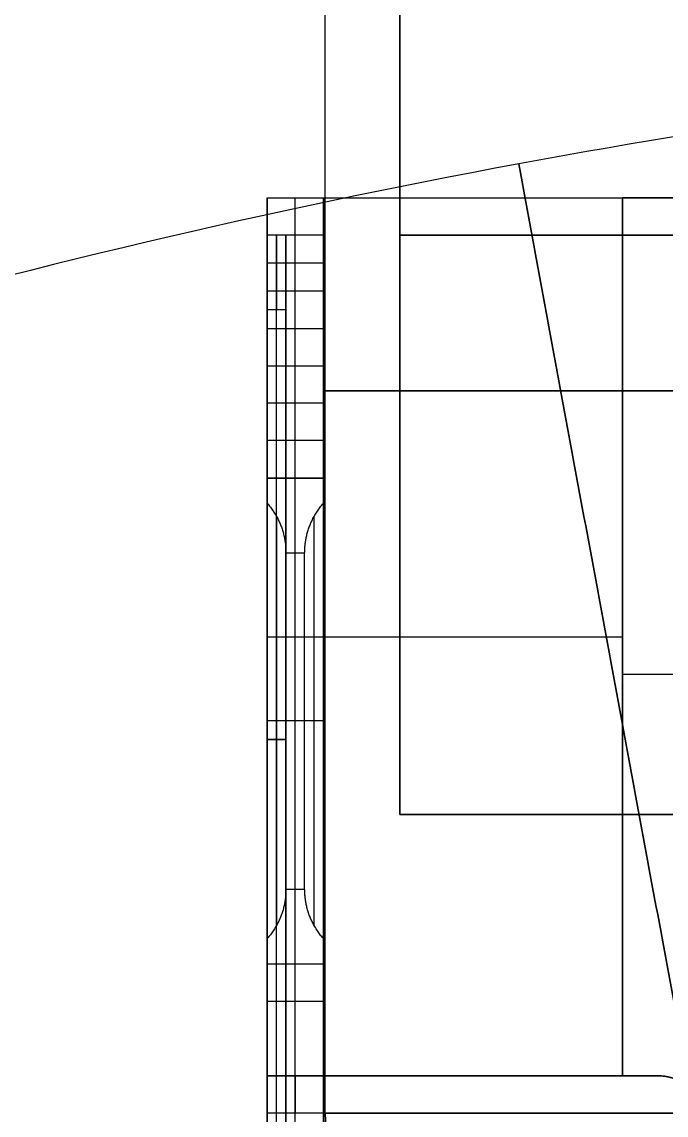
# Model space of a CAD drawing. Header units: millimetres. Extents: x -20 to 20, y -20 to 22.2.
# Drawn here: x -4.905 to -3.264, y 17.242 to 20.028 of the extents above; entities that cross this region are included whole.
import ezdxf

# ---------------------------------------------------------------- set-up
doc = ezdxf.new("R2010")
doc.units = ezdxf.units.MM
doc.layers.add('CHARGING$Wireless Charging 2', color=178, linetype='Continuous', true_color=0x000000)
doc.layers.add('Default', color=178, linetype='Continuous', true_color=0x000000)

msp = doc.modelspace()

# ---------------------------------------------------------------- linework, layer by layer
at = {"layer": 'CHARGING$Wireless Charging 2', "color": 254, "true_color": 0xcad1ee}
for p, q in [((-3.9415, 18.0087, 7.3385), (-3.9415, 20.9606, 7.3385)), ((-4.1319, 17.2469, 7.3385), (-4.1319, 20.9283, 7.3385)), ((-4.2795, 14.1997, 7.9431), (-4.2795, 19.5799, 7.9431)), ((-4.2795, 19.5799, 7.6718), (-4.1367, 19.5799, 7.6718)), ((-4.2081, 19.5799, 8.6526), (-4.2081, 19.5799, 6.6909)), ((-4.1583, 19.5799, 6.2386), (-3.9879, 19.5799, 6.2386)), ((-4.1367, 14.1997, 7.9431), (-4.1367, 19.5799, 7.9431)), ((-3.8272, 19.5799, 5.9075), (-3.8272, 19.5799, 6.078)), ((-3.3749, 19.5799, 5.8577), (-2.5162, 19.5799, 5.8577)), ((-4.2319, 19.4846, 7.3385), (-4.2795, 19.4846, 7.3385)), ((-4.2557, 19.4846, 7.4337), (-4.2557, 19.4846, 7.2432)), ((-4.2319, 19.4846, 7.3385), (-4.2319, 16.9136, 7.3385)), ((-4.2081, 19.3418, 8.7478), (-4.2081, 19.4846, 8.7478)), ((-3.9415, 19.4846, 7.6051), (-3.9415, 19.4846, 7.0718)), ((-4.1367, 19.4132, 8.7478), (-4.2795, 19.4132, 8.7478)), ((-4.2557, 17.104, 7.0528), (-4.2557, 19.2942, 7.0528)), ((-4.2557, 17.104, 7.6241), (-4.2557, 19.2942, 7.6241)), ((-4.2081, 18.9609, 8.5573), (-4.2081, 19.1514, 8.5573)), ((-4.1319, 19.0876, 7.6051), (-4.1319, 19.0876, 7.0718)), ((-4.1367, 19.0561, 8.5573), (-4.2795, 19.0561, 8.5573)), ((-4.1367, 18.8657, 8.8525), (-4.2795, 18.8657, 8.8525)), ((-4.2081, 18.8657, 9.0525), (-4.2081, 18.8657, 8.6526)), ((-4.2557, 18.7674, 9.2191), (-4.2557, 17.726, 9.2191)), ((-4.1605, 17.726, 9.2191), (-4.1605, 18.7674, 9.2191)), ((-4.2081, 17.8182, 9.2429), (-4.2081, 18.6752, 9.2429)), ((-3.3749, 18.3658, 5.7863), (-2.915, 18.3658, 5.7863)), ((-3.3749, 18.3658, 5.9292), (-2.915, 18.3658, 5.9292)), ((-4.2319, 18.2467, 9.2429), (-4.2795, 18.2467, 9.1953)), ((-4.1843, 18.2467, 9.2429), (-4.2319, 18.2467, 9.2429)), ((-4.1367, 18.2467, 9.1953), (-4.1843, 18.2467, 9.2429)), ((-4.2795, 18.1991, 7.0528), (-4.2319, 18.1991, 7.0528)), ((-4.2319, 18.1991, 7.6241), (-4.2795, 18.1991, 7.6241)), ((-4.2319, 18.1991, 7.6241), (-4.2319, 18.1991, 7.0528)), ((4.0002, 18.0087, 7.3385), (-3.9415, 18.0087, 7.3385)), ((-4.2795, 17.6278, 8.8525), (-4.1367, 17.6278, 8.8525)), ((-4.2081, 17.6278, 9.0525), (-4.2081, 17.6278, 8.6526)), ((-4.2081, 16.6993, 8.5573), (-4.2081, 17.5326, 8.5573)), ((-4.2795, 17.3421, 6.7624), (-4.1367, 17.3421, 6.7624)), ((-4.2081, 17.3421, 6.6909), (-4.2081, 17.3421, 6.8338)), ((-4.1583, 17.3421, 6.2386), (-3.9879, 17.3421, 6.2386)), ((-3.8272, 17.3421, 5.9075), (-3.8272, 17.3421, 6.078)), ((-3.3749, 17.3421, 5.8577), (-3.2797, 17.3421, 5.8577)), ((-3.3273, 17.3421, 5.7863), (-3.3273, 17.3421, 5.9292)), ((-4.2081, 16.4137, 6.929), (-4.2081, 17.2469, 6.929))]:
    msp.add_line(p, q, dxfattribs=at)
for points in [[(-3.9415, 20.9606, 7.0718), (-3.9415, 19.4846, 7.0718), (-3.9415, 18.0087, 7.0718)], [(-3.9415, 20.9606, 7.6051), (-3.9415, 19.4846, 7.6051), (-3.9415, 18.0087, 7.6051)], [(-3.9415, 18.0087, 7.0718), (-3.9415, 19.4846, 7.0718), (-3.9415, 20.9606, 7.0718)], [(-4.1319, 17.2469, 7.6051), (-4.1319, 19.0876, 7.6051), (-4.1319, 20.9283, 7.6051)], [(-4.1319, 17.2469, 7.0718), (-4.1319, 19.0876, 7.0718), (-4.1319, 20.9283, 7.0718)], [(-4.1319, 17.4704, 7.6051), (-4.1319, 19.1993, 7.6051), (-4.1319, 20.9283, 7.6051)], [(-4.2795, 19.5799, 8.6526), (-4.2795, 19.5799, 7.6718), (-4.2795, 19.5799, 6.6909)], [(-4.2795, 19.5799, 6.6909), (-4.2795, 18.461, 6.6909), (-4.2795, 17.3421, 6.6909)], [(-4.2795, 19.5799, 6.6909), (-4.2081, 19.5799, 6.6909), (-4.1367, 19.5799, 6.6909)], [(-4.2795, 19.5799, 8.6526), (-4.2081, 19.5799, 8.6526), (-4.1367, 19.5799, 8.6526)], [(-4.1367, 19.5799, 6.6909), (-4.1367, 18.461, 6.6909), (-4.1367, 17.3421, 6.6909)], [(-4.1367, 19.5799, 8.6526), (-4.1367, 19.5799, 7.6718), (-4.1367, 19.5799, 6.6909)], [(-4.1367, 19.5799, 6.6909), (-4.1367, 18.461, 6.6909), (-4.1367, 17.3421, 6.6909)], [(-3.3749, 17.3421, 5.7863), (-3.3749, 18.461, 5.7863), (-3.3749, 19.5799, 5.7863)], [(-3.3749, 19.5799, 5.7863), (-2.9455, 19.5799, 5.7863), (-2.5162, 19.5799, 5.7863)], [(-2.5162, 19.5799, 5.9292), (-2.9455, 19.5799, 5.9292), (-3.3749, 19.5799, 5.9292)], [(-3.3749, 19.5799, 5.9292), (-3.3749, 18.461, 5.9292), (-3.3749, 17.3421, 5.9292)], [(-3.3749, 19.5799, 5.9292), (-3.3749, 19.5799, 5.8577), (-3.3749, 19.5799, 5.7863)], [(-4.2795, 19.3418, 8.7478), (-4.2795, 19.4132, 8.7478), (-4.2795, 19.4846, 8.7478)], [(-4.2795, 19.4846, 7.2432), (-4.2795, 19.4846, 7.3385), (-4.2795, 19.4846, 7.4337)], [(-4.1367, 19.4846, 8.7478), (-4.2081, 19.4846, 8.7478), (-4.2795, 19.4846, 8.7478)], [(-4.2319, 19.4846, 7.2432), (-4.2557, 19.4846, 7.2432), (-4.2795, 19.4846, 7.2432)], [(-4.2319, 19.4846, 7.4337), (-4.2557, 19.4846, 7.4337), (-4.2795, 19.4846, 7.4337)], [(-4.2319, 19.4846, 7.2432), (-4.2557, 19.4846, 7.2432), (-4.2795, 19.4846, 7.2432)], [(-4.2319, 19.4846, 7.2432), (-4.2319, 19.4846, 7.3385), (-4.2319, 19.4846, 7.4337)], [(-4.1367, 19.4846, 8.7478), (-4.1367, 19.4132, 8.7478), (-4.1367, 19.3418, 8.7478)], [(-4.1367, 19.3418, 8.7478), (-4.2081, 19.3418, 8.7478), (-4.2795, 19.3418, 8.7478)], [(-4.2795, 17.104, 7.0528), (-4.2795, 18.1991, 7.0528), (-4.2795, 19.2942, 7.0528)], [(-4.2795, 19.2942, 7.6241), (-4.2795, 18.1991, 7.6241), (-4.2795, 17.104, 7.6241)], [(-4.2319, 19.2942, 7.0528), (-4.2557, 19.2942, 7.0528), (-4.2795, 19.2942, 7.0528)], [(-4.2319, 19.2942, 7.6241), (-4.2557, 19.2942, 7.6241), (-4.2795, 19.2942, 7.6241)], [(-4.2319, 17.104, 7.0528), (-4.2319, 18.1991, 7.0528), (-4.2319, 19.2942, 7.0528)], [(-4.2319, 17.104, 7.6241), (-4.2319, 18.1991, 7.6241), (-4.2319, 19.2942, 7.6241)], [(-4.2795, 19.2466, 8.6526), (-4.2081, 19.2466, 8.6526), (-4.1367, 19.2466, 8.6526)], [(-4.2795, 18.9609, 8.5573), (-4.2795, 19.0561, 8.5573), (-4.2795, 19.1514, 8.5573)], [(-4.2795, 19.1514, 8.5573), (-4.2081, 19.1514, 8.5573), (-4.1367, 19.1514, 8.5573)], [(-4.1367, 19.1514, 8.5573), (-4.1367, 19.0561, 8.5573), (-4.1367, 18.9609, 8.5573)], [(-4.1367, 18.9609, 8.5573), (-4.2081, 18.9609, 8.5573), (-4.2795, 18.9609, 8.5573)], [(-4.2795, 18.8657, 9.0525), (-4.2795, 18.8657, 8.8525), (-4.2795, 18.8657, 8.6526)], [(-4.1367, 18.8657, 9.0525), (-4.2081, 18.8657, 9.0525), (-4.2795, 18.8657, 9.0525)], [(-4.2795, 18.8657, 8.6526), (-4.2081, 18.8657, 8.6526), (-4.1367, 18.8657, 8.6526)], [(-4.1367, 18.8657, 8.6526), (-4.1367, 18.8657, 8.8525), (-4.1367, 18.8657, 9.0525)], [(-4.2795, 17.6923, 9.1953), (-4.2795, 18.2467, 9.1953), (-4.2795, 18.8012, 9.1953)], [(-4.1367, 18.8012, 9.1953), (-4.1367, 18.2467, 9.1953), (-4.1367, 17.6923, 9.1953)], [(-4.2319, 18.6752, 9.2429), (-4.2081, 18.6752, 9.2429), (-4.1843, 18.6752, 9.2429)], [(-4.2319, 18.6752, 9.2429), (-4.2319, 18.2467, 9.2429), (-4.2319, 17.8182, 9.2429)], [(-4.1843, 17.8182, 9.2429), (-4.1843, 18.2467, 9.2429), (-4.1843, 18.6752, 9.2429)], [(-3.9415, 18.0087, 7.0718), (-3.9415, 18.0087, 7.3385), (-3.9415, 18.0087, 7.6051)], [(-4.2319, 17.8182, 9.2429), (-4.2081, 17.8182, 9.2429), (-4.1843, 17.8182, 9.2429)], [(-4.1319, 17.2469, 7.0718), (-4.1319, 17.4467, 7.0718), (-4.1319, 17.6466, 7.0718)], [(-4.2795, 17.6278, 8.6526), (-4.2795, 17.6278, 8.8525), (-4.2795, 17.6278, 9.0525)], [(-4.2795, 17.6278, 9.0525), (-4.2081, 17.6278, 9.0525), (-4.1367, 17.6278, 9.0525)], [(-4.2795, 17.6278, 8.6526), (-4.2081, 17.6278, 8.6526), (-4.1367, 17.6278, 8.6526)], [(-4.1367, 17.6278, 9.0525), (-4.1367, 17.6278, 8.8525), (-4.1367, 17.6278, 8.6526)], [(-4.2795, 16.6993, 8.5573), (-4.2795, 17.116, 8.5573), (-4.2795, 17.5326, 8.5573)], [(-4.2795, 17.5326, 8.5573), (-4.2081, 17.5326, 8.5573), (-4.1367, 17.5326, 8.5573)], [(-4.1367, 17.5326, 8.5573), (-4.1367, 17.116, 8.5573), (-4.1367, 16.6993, 8.5573)], [(-4.2795, 17.3421, 6.6909), (-4.2795, 17.3421, 6.7624), (-4.2795, 17.3421, 6.8338)], [(-4.1367, 17.3421, 6.8338), (-4.2081, 17.3421, 6.8338), (-4.2795, 17.3421, 6.8338)], [(-4.2795, 17.3421, 6.6909), (-4.2081, 17.3421, 6.6909), (-4.1367, 17.3421, 6.6909)], [(-4.1367, 17.3421, 6.6909), (-4.1367, 17.3421, 6.7624), (-4.1367, 17.3421, 6.8338)], [(-3.2797, 17.3421, 5.7863), (-3.3273, 17.3421, 5.7863), (-3.3749, 17.3421, 5.7863)], [(-3.3749, 17.3421, 5.9292), (-3.3273, 17.3421, 5.9292), (-3.2797, 17.3421, 5.9292)], [(-3.3749, 17.3421, 5.9292), (-3.3749, 17.3421, 5.8577), (-3.3749, 17.3421, 5.7863)], [(-3.2797, 17.3421, 5.9292), (-3.2797, 17.3421, 5.8577), (-3.2797, 17.3421, 5.7863)], [(-4.2795, 17.2469, 6.929), (-4.2795, 16.8303, 6.929), (-4.2795, 16.4137, 6.929)], [(-4.1367, 17.2469, 6.929), (-4.2081, 17.2469, 6.929), (-4.2795, 17.2469, 6.929)], [(-4.1367, 16.4137, 6.929), (-4.1367, 16.8303, 6.929), (-4.1367, 17.2469, 6.929)], [(-4.1319, 17.2469, 7.6051), (-4.1319, 17.2469, 7.3385), (-4.1319, 17.2469, 7.0718)], [(-4.1319, 17.2469, 7.0718), (-4.1319, 17.2469, 7.2348), (-4.1319, 17.2469, 7.3978)]]:
    msp.add_open_spline(points, degree=2, dxfattribs=at)
at = {"layer": 'CHARGING$Wireless Charging 2', "color": 254, "true_color": 0xcad1ee, "extrusion": (2.78837e-13, 1, 1.06037e-13)}
msp.add_rational_spline([(-4.2795, 19.5799, 6.6909), (-4.2795, 19.5799, 5.7863), (-3.3749, 19.5799, 5.7863)], [1, 0.707106781187, 1], degree=2, dxfattribs=at)
at = {"layer": 'CHARGING$Wireless Charging 2', "color": 254, "true_color": 0xcad1ee, "extrusion": (1, 7.46183e-14, 7.46183e-14)}
msp.add_rational_spline([(-4.2795, 19.4846, 8.7478), (-4.2795, 19.5799, 8.7478), (-4.2795, 19.5799, 8.6526)], [1, 0.707106781187, 1], degree=2, dxfattribs=at)
at = {"layer": 'CHARGING$Wireless Charging 2', "color": 254, "true_color": 0xcad1ee, "extrusion": (1, 2.79819e-14, 1.86546e-14)}
msp.add_rational_spline([(-4.2081, 19.4846, 8.7478), (-4.2081, 19.5799, 8.7478), (-4.2081, 19.5799, 8.6526)], [1, 0.707106781187, 1], degree=2, dxfattribs=at)
at = {"layer": 'CHARGING$Wireless Charging 2', "color": 254, "true_color": 0xcad1ee, "extrusion": (4.57037e-13, 1, -8.39456e-14)}
msp.add_rational_spline([(-4.1367, 19.5799, 6.6909), (-4.1367, 19.5799, 5.9292), (-3.3749, 19.5799, 5.9292)], [1, 0.707106781187, 1], degree=2, dxfattribs=at)
at = {"layer": 'CHARGING$Wireless Charging 2', "color": 254, "true_color": 0xcad1ee, "extrusion": (1, -5.59638e-14, -3.73092e-14)}
msp.add_rational_spline([(-4.1367, 19.5799, 8.6526), (-4.1367, 19.5799, 8.7478), (-4.1367, 19.4846, 8.7478)], [1, 0.707106781187, 1], degree=2, dxfattribs=at)
at = {"layer": 'CHARGING$Wireless Charging 2', "color": 254, "true_color": 0xcad1ee, "extrusion": (-1, -7.9282e-14, 6.52911e-14)}
msp.add_rational_spline([(-4.2795, 19.2942, 7.0528), (-4.2795, 19.4846, 7.0528), (-4.2795, 19.4846, 7.2432)], [0.999999999998, 0.707106781188, 1], degree=2, dxfattribs=at)
at = {"layer": 'CHARGING$Wireless Charging 2', "color": 254, "true_color": 0xcad1ee, "extrusion": (-1, -3.73092e-14, -3.73092e-14)}
for points in [[(-4.2795, 19.4846, 7.4337), (-4.2795, 19.4846, 7.6241), (-4.2795, 19.2942, 7.6241)], [(-4.2319, 19.4846, 7.4337), (-4.2319, 19.4846, 7.6241), (-4.2319, 19.2942, 7.6241)]]:
    msp.add_rational_spline(points, [1, 0.707106781187, 1], degree=2, dxfattribs=at)
at = {"layer": 'CHARGING$Wireless Charging 2', "color": 254, "true_color": 0xcad1ee, "extrusion": (1, 6.99547e-14, -7.9282e-14)}
msp.add_rational_spline([(-4.2557, 19.4846, 7.2432), (-4.2557, 19.4846, 7.0528), (-4.2557, 19.2942, 7.0528)], [1, 0.707106781188, 0.999999999998], degree=2, dxfattribs=at)
at = {"layer": 'CHARGING$Wireless Charging 2', "color": 254, "true_color": 0xcad1ee, "extrusion": (-1, -6.99547e-14, -6.99547e-14)}
msp.add_rational_spline([(-4.2557, 19.2942, 7.6241), (-4.2557, 19.4846, 7.6241), (-4.2557, 19.4846, 7.4337)], [1, 0.707106781187, 1], degree=2, dxfattribs=at)
at = {"layer": 'CHARGING$Wireless Charging 2', "color": 254, "true_color": 0xcad1ee, "extrusion": (-1, -9.32729e-15, -1.51377e-26)}
msp.add_rational_spline([(-4.2319, 19.2942, 7.0528), (-4.2319, 19.4846, 7.0528), (-4.2319, 19.4846, 7.2432)], [0.999999999998, 0.707106781188, 1], degree=2, dxfattribs=at)
at = {"layer": 'CHARGING$Wireless Charging 2', "color": 254, "true_color": 0xcad1ee, "extrusion": (1.49237e-14, -1, 1.79084e-13)}
msp.add_rational_spline([(-2.9892, 19.4846, 6.1196), (-3.9415, 19.4846, 6.1196), (-3.9415, 19.4846, 7.0718)], [1, 0.707106781187, 1], degree=2, dxfattribs=at)
at = {"layer": 'CHARGING$Wireless Charging 2', "color": 254, "true_color": 0xcad1ee, "extrusion": (1.11928e-14, -1, 1.45506e-13)}
msp.add_rational_spline([(-3.9415, 19.4846, 7.6051), (-3.9415, 19.4846, 8.5573), (-2.9892, 19.4846, 8.5573)], [1, 0.707106781187, 1], degree=2, dxfattribs=at)
at = {"layer": 'CHARGING$Wireless Charging 2', "color": 254, "true_color": 0xcad1ee, "extrusion": (1, -7.46183e-14, 7.46183e-14)}
msp.add_rational_spline([(-4.2795, 19.2466, 8.6526), (-4.2795, 19.2466, 8.7478), (-4.2795, 19.3418, 8.7478)], [1, 0.707106781187, 1], degree=2, dxfattribs=at)
at = {"layer": 'CHARGING$Wireless Charging 2', "color": 254, "true_color": 0xcad1ee, "extrusion": (1, -1.86546e-14, 1.86546e-14)}
msp.add_rational_spline([(-4.2081, 19.2466, 8.6526), (-4.2081, 19.2466, 8.7478), (-4.2081, 19.3418, 8.7478)], [1, 0.707106781187, 1], degree=2, dxfattribs=at)
at = {"layer": 'CHARGING$Wireless Charging 2', "color": 254, "true_color": 0xcad1ee, "extrusion": (1, 2.79819e-14, -2.79819e-14)}
msp.add_rational_spline([(-4.1367, 19.3418, 8.7478), (-4.1367, 19.2466, 8.7478), (-4.1367, 19.2466, 8.6526)], [1, 0.707106781187, 1], degree=2, dxfattribs=at)
at = {"layer": 'CHARGING$Wireless Charging 2', "color": 254, "true_color": 0xcad1ee, "extrusion": (-1, -7.46183e-14, 7.46183e-14)}
for points in [[(-4.2795, 19.1514, 8.5573), (-4.2795, 19.2466, 8.5573), (-4.2795, 19.2466, 8.6526)], [(-4.2795, 17.5326, 8.5573), (-4.2795, 17.6278, 8.5573), (-4.2795, 17.6278, 8.6526)]]:
    msp.add_rational_spline(points, [1, 0.707106781187, 1], degree=2, dxfattribs=at)
at = {"layer": 'CHARGING$Wireless Charging 2', "color": 254, "true_color": 0xcad1ee, "extrusion": (-1, -1.86546e-14, 1.86546e-14)}
for points in [[(-4.2081, 19.1514, 8.5573), (-4.2081, 19.2466, 8.5573), (-4.2081, 19.2466, 8.6526)], [(-4.2081, 17.5326, 8.5573), (-4.2081, 17.6278, 8.5573), (-4.2081, 17.6278, 8.6526)]]:
    msp.add_rational_spline(points, [1, 0.707106781187, 1], degree=2, dxfattribs=at)
at = {"layer": 'CHARGING$Wireless Charging 2', "color": 254, "true_color": 0xcad1ee, "extrusion": (1, -2.79819e-14, 2.79819e-14)}
msp.add_rational_spline([(-4.1367, 19.2466, 8.6526), (-4.1367, 19.2466, 8.5573), (-4.1367, 19.1514, 8.5573)], [1, 0.707106781187, 1], degree=2, dxfattribs=at)
at = {"layer": 'CHARGING$Wireless Charging 2', "color": 254, "true_color": 0xcad1ee, "extrusion": (9.32728e-15, -1, 7.46182e-14)}
msp.add_rational_spline([(-4.1319, 19.0876, 7.6051), (-4.1319, 19.0876, 8.7478), (-2.9892, 19.0876, 8.7478)], [1, 0.707106781187, 1], degree=2, dxfattribs=at)
at = {"layer": 'CHARGING$Wireless Charging 2', "color": 254, "true_color": 0xcad1ee, "extrusion": (9.32728e-15, 1, -1.11927e-13)}
msp.add_rational_spline([(-2.9892, 19.0876, 5.9292), (-4.1319, 19.0876, 5.9292), (-4.1319, 19.0876, 7.0718)], [1, 0.707106781187, 1], degree=2, dxfattribs=at)
at = {"layer": 'CHARGING$Wireless Charging 2', "color": 254, "true_color": 0xcad1ee, "extrusion": (-1, 7.46183e-14, 7.46183e-14)}
msp.add_rational_spline([(-4.2795, 18.8657, 8.6526), (-4.2795, 18.8657, 8.5573), (-4.2795, 18.9609, 8.5573)], [1, 0.707106781187, 1], degree=2, dxfattribs=at)
at = {"layer": 'CHARGING$Wireless Charging 2', "color": 254, "true_color": 0xcad1ee, "extrusion": (-1, 1.86546e-14, 1.86546e-14)}
msp.add_rational_spline([(-4.2081, 18.8657, 8.6526), (-4.2081, 18.8657, 8.5573), (-4.2081, 18.9609, 8.5573)], [1, 0.707106781187, 1], degree=2, dxfattribs=at)
at = {"layer": 'CHARGING$Wireless Charging 2', "color": 254, "true_color": 0xcad1ee, "extrusion": (-1, -2.79819e-14, -2.79819e-14)}
msp.add_rational_spline([(-4.1367, 18.9609, 8.5573), (-4.1367, 18.8657, 8.5573), (-4.1367, 18.8657, 8.6526)], [1, 0.707106781187, 1], degree=2, dxfattribs=at)
at = {"layer": 'CHARGING$Wireless Charging 2', "color": 254, "true_color": 0xcad1ee, "extrusion": (-1, 1.13782e-13, 1.44636e-13)}
msp.add_rational_spline([(-4.2795, 18.8012, 9.1953), (-4.2795, 18.8657, 9.1385), (-4.2795, 18.8657, 9.0525)], [1, 0.911437827766, 1], degree=2, dxfattribs=at)
at = {"layer": 'CHARGING$Wireless Charging 2', "color": 254, "true_color": 0xcad1ee, "extrusion": (-1, -9.32729e-15, -9.32729e-15)}
msp.add_rational_spline([(-4.2081, 18.6752, 9.2429), (-4.2081, 18.8657, 9.2429), (-4.2081, 18.8657, 9.0525)], [1, 0.707106781187, 1], degree=2, dxfattribs=at)
at = {"layer": 'CHARGING$Wireless Charging 2', "color": 254, "true_color": 0xcad1ee, "extrusion": (-1, -1.96863e-13, -8.26492e-14)}
msp.add_rational_spline([(-4.1367, 18.8657, 9.0525), (-4.1367, 18.8657, 9.1385), (-4.1367, 18.8012, 9.1953)], [1, 0.842472244355, 0.854391865464], degree=2, dxfattribs=at)
at = {"layer": 'CHARGING$Wireless Charging 2', "color": 254, "true_color": 0xcad1ee, "extrusion": (0.707107, -3.74879e-13, -0.707107)}
msp.add_rational_spline([(-4.2795, 18.8012, 9.1953), (-4.2485, 18.766, 9.2264), (-4.2319, 18.7221, 9.2429), (-4.2319, 18.6752, 9.2429)], [1, 0.956942897796, 0.956942897796, 1], degree=3, dxfattribs=at)
at = {"layer": 'CHARGING$Wireless Charging 2', "color": 254, "true_color": 0xcad1ee, "extrusion": (0.707107, -6.69427e-14, 0.707107)}
msp.add_rational_spline([(-4.1843, 18.6752, 9.2429), (-4.1843, 18.7221, 9.2429), (-4.1677, 18.766, 9.2264), (-4.1367, 18.8012, 9.1953)], [1, 0.956942897796, 0.956942897796, 1], degree=3, dxfattribs=at)
at = {"layer": 'CHARGING$Wireless Charging 2', "color": 254, "true_color": 0xcad1ee, "extrusion": (-2.7491e-14, -1, 6.67638e-14)}
msp.add_rational_spline([(-4.2795, 18.461, 6.6909), (-4.2795, 18.461, 5.7863), (-3.3749, 18.461, 5.7863)], [1, 0.707106781187, 1], degree=2, dxfattribs=at)
at = {"layer": 'CHARGING$Wireless Charging 2', "color": 254, "true_color": 0xcad1ee, "extrusion": (2.33182e-14, -1, 3.68428e-13)}
msp.add_rational_spline([(-4.1367, 18.461, 6.6909), (-4.1367, 18.461, 5.9292), (-3.3749, 18.461, 5.9292)], [1, 0.707106781187, 1], degree=2, dxfattribs=at)
at = {"layer": 'CHARGING$Wireless Charging 2', "color": 254, "true_color": 0xcad1ee, "extrusion": (1.11928e-14, 1, 4.10401e-14)}
msp.add_rational_spline([(-3.9415, 18.0087, 7.6051), (-3.9415, 18.0087, 8.5573), (-2.9892, 18.0087, 8.5573)], [1, 0.707106781187, 1], degree=2, dxfattribs=at)
at = {"layer": 'CHARGING$Wireless Charging 2', "color": 254, "true_color": 0xcad1ee, "extrusion": (-3.73092e-15, 1, -1.11928e-14)}
msp.add_rational_spline([(-2.9892, 18.0087, 6.1196), (-3.9415, 18.0087, 6.1196), (-3.9415, 18.0087, 7.0718)], [1, 0.707106781187, 1], degree=2, dxfattribs=at)
at = {"layer": 'CHARGING$Wireless Charging 2', "color": 254, "true_color": 0xcad1ee, "extrusion": (0.707107, 6.68678e-14, -0.707107)}
msp.add_rational_spline([(-4.2319, 17.8182, 9.2429), (-4.2319, 17.7713, 9.2429), (-4.2485, 17.7274, 9.2264), (-4.2795, 17.6923, 9.1953)], [1, 0.956942897796, 0.956942897796, 1], degree=3, dxfattribs=at)
at = {"layer": 'CHARGING$Wireless Charging 2', "color": 254, "true_color": 0xcad1ee, "extrusion": (1, -9.32729e-15, 9.32729e-15)}
msp.add_rational_spline([(-4.2081, 17.6278, 9.0525), (-4.2081, 17.6278, 9.2429), (-4.2081, 17.8182, 9.2429)], [1, 0.707106781187, 1], degree=2, dxfattribs=at)
at = {"layer": 'CHARGING$Wireless Charging 2', "color": 254, "true_color": 0xcad1ee, "extrusion": (0.707107, 5.35492e-14, 0.707107)}
msp.add_rational_spline([(-4.1367, 17.6923, 9.1953), (-4.1677, 17.7274, 9.2264), (-4.1843, 17.7713, 9.2429), (-4.1843, 17.8182, 9.2429)], [1, 0.956942897796, 0.956942897796, 1], degree=3, dxfattribs=at)
at = {"layer": 'CHARGING$Wireless Charging 2', "color": 254, "true_color": 0xcad1ee, "extrusion": (1, 1.1443e-13, -5.16557e-14)}
msp.add_rational_spline([(-4.2795, 17.6278, 9.0525), (-4.2795, 17.6278, 9.1385), (-4.2795, 17.6923, 9.1953)], [1, 0.911437827766, 1], degree=2, dxfattribs=at)
at = {"layer": 'CHARGING$Wireless Charging 2', "color": 254, "true_color": 0xcad1ee, "extrusion": (1, 2.05975e-13, -9.29803e-14)}
msp.add_rational_spline([(-4.1367, 17.6923, 9.1953), (-4.1367, 17.6278, 9.1385), (-4.1367, 17.6278, 9.0525)], [1, 0.911437827766, 1], degree=2, dxfattribs=at)
at = {"layer": 'CHARGING$Wireless Charging 2', "color": 254, "true_color": 0xcad1ee, "extrusion": (-1, 2.79819e-14, -2.79819e-14)}
msp.add_rational_spline([(-4.1367, 17.6278, 8.6526), (-4.1367, 17.6278, 8.5573), (-4.1367, 17.5326, 8.5573)], [1, 0.707106781187, 1], degree=2, dxfattribs=at)
at = {"layer": 'CHARGING$Wireless Charging 2', "color": 254, "true_color": 0xcad1ee, "extrusion": (-2.7491e-14, -1, 5.10547e-14)}
msp.add_rational_spline([(-3.3749, 17.3421, 5.7863), (-4.2795, 17.3421, 5.7863), (-4.2795, 17.3421, 6.6909)], [1, 0.707106781187, 1], degree=2, dxfattribs=at)
at = {"layer": 'CHARGING$Wireless Charging 2', "color": 254, "true_color": 0xcad1ee, "extrusion": (1, 1.86546e-14, 1.86546e-14)}
msp.add_rational_spline([(-4.2795, 17.3421, 6.8338), (-4.2795, 17.3421, 6.929), (-4.2795, 17.2469, 6.929)], [1, 0.707106781187, 1], degree=2, dxfattribs=at)
at = {"layer": 'CHARGING$Wireless Charging 2', "color": 254, "true_color": 0xcad1ee, "extrusion": (1, 8.39456e-14, 8.39456e-14)}
msp.add_rational_spline([(-4.2081, 17.3421, 6.8338), (-4.2081, 17.3421, 6.929), (-4.2081, 17.2469, 6.929)], [1, 0.707106781187, 1], degree=2, dxfattribs=at)
at = {"layer": 'CHARGING$Wireless Charging 2', "color": 254, "true_color": 0xcad1ee, "extrusion": (-2.33182e-14, -1, 6.52911e-14)}
msp.add_rational_spline([(-4.1367, 17.3421, 6.6909), (-4.1367, 17.3421, 5.9292), (-3.3749, 17.3421, 5.9292)], [1, 0.707106781187, 1], degree=2, dxfattribs=at)
at = {"layer": 'CHARGING$Wireless Charging 2', "color": 254, "true_color": 0xcad1ee, "extrusion": (1, 1.11928e-13, 1.11928e-13)}
msp.add_rational_spline([(-4.1367, 17.2469, 6.929), (-4.1367, 17.3421, 6.929), (-4.1367, 17.3421, 6.8338)], [1, 0.707106781187, 1], degree=2, dxfattribs=at)
at = {"layer": 'CHARGING$Wireless Charging 2', "color": 254, "true_color": 0xcad1ee}
for points in [[(-3.1844, 17.2469, 5.7863), (-3.1844, 17.3421, 5.7863), (-3.2797, 17.3421, 5.7863)], [(-3.2797, 17.3421, 5.9292), (-3.1844, 17.3421, 5.9292), (-3.1844, 17.2469, 5.9292)], [(-3.1844, 17.2469, 5.8577), (-3.1844, 17.3421, 5.8577), (-3.2797, 17.3421, 5.8577)], [(-3.8462, 16.9612, 7.0718), (-4.1319, 16.9612, 7.0718), (-4.1319, 17.2469, 7.0718)], [(-3.8462, 16.9612, 7.6051), (-4.1319, 16.9612, 7.6051), (-4.1319, 17.2469, 7.6051)], [(-4.1319, 17.2469, 7.3385), (-4.1319, 16.9612, 7.3385), (-3.8462, 16.9612, 7.3385)]]:
    msp.add_rational_spline(points, [1, 0.707106781187, 1], degree=2, dxfattribs=at)
at = {"layer": 'CHARGING$Wireless Charging 2', "color": 254, "true_color": 0xcad1ee, "extrusion": (-1.55455e-14, 1, -3.42e-14)}
msp.add_rational_spline([(-2.9892, 17.2469, 5.9292), (-4.1319, 17.2469, 5.9292), (-4.1319, 17.2469, 7.0718)], [1, 0.707106781187, 1], degree=2, dxfattribs=at)
at = {"layer": 'CHARGING$Wireless Charging 2', "color": 254, "true_color": 0xcad1ee, "extrusion": (-1.55455e-14, -1, 1.39909e-13)}
msp.add_rational_spline([(-4.1319, 17.2469, 7.6051), (-4.1319, 17.2469, 8.7478), (-2.9892, 17.2469, 8.7478)], [1, 0.707106781187, 1], degree=2, dxfattribs=at)
at = {"layer": 'Default', "color": 86, "true_color": 0x118002}
for points in [[(0, 20, 8.7345), (1.2198, 20.0001, 8.7345), (3.7328, 19.7694, 8.7345), (7.4603, 18.6978, 8.7345), (11.0446, 16.8409, 8.7345), (14.2428, 14.243, 8.7345), (16.841, 11.0445, 8.7345), (18.6977, 7.4605, 8.7345), (19.7695, 3.7328, 8.7345), (20.1119, 0, 8.7345), (19.7695, -3.7328, 8.7345), (18.6978, -7.4603, 8.7345), (16.8409, -11.0446, 8.7345), (14.243, -14.2428, 8.7345), (11.0445, -16.841, 8.7345), (7.4605, -18.6977, 8.7345), (3.7328, -19.7695, 8.7345), (0, -20.1119, 8.7345), (-3.7328, -19.7695, 8.7345), (-7.4603, -18.6978, 8.7345), (-11.0446, -16.8409, 8.7345), (-14.2428, -14.243, 8.7345), (-16.841, -11.0445, 8.7345), (-18.6977, -7.4605, 8.7345), (-19.7695, -3.7328, 8.7345), (-20.1119, 0, 8.7345), (-19.7695, 3.7328, 8.7345), (-18.6978, 7.4603, 8.7345), (-16.8409, 11.0446, 8.7345), (-14.243, 14.2428, 8.7345), (-11.0445, 16.841, 8.7345), (-7.4604, 18.6977, 8.7345), (-3.7329, 19.7694, 8.7345), (-1.2197, 20.0001, 8.7345), (0, 20, 8.7345)], [(0, 20, 9.7345), (1.2198, 20.0001, 9.7345), (3.7328, 19.7694, 9.7345), (7.4603, 18.6978, 9.7345), (11.0446, 16.8409, 9.7345), (14.2428, 14.243, 9.7345), (16.841, 11.0445, 9.7345), (18.6977, 7.4605, 9.7345), (19.7695, 3.7328, 9.7345), (20.1119, 0, 9.7345), (19.7695, -3.7328, 9.7345), (18.6978, -7.4603, 9.7345), (16.8409, -11.0446, 9.7345), (14.243, -14.2428, 9.7345), (11.0445, -16.841, 9.7345), (7.4605, -18.6977, 9.7345), (3.7328, -19.7695, 9.7345), (0, -20.1119, 9.7345), (-3.7328, -19.7695, 9.7345), (-7.4603, -18.6978, 9.7345), (-11.0446, -16.8409, 9.7345), (-14.2428, -14.243, 9.7345), (-16.841, -11.0445, 9.7345), (-18.6977, -7.4605, 9.7345), (-19.7695, -3.7328, 9.7345), (-20.1119, 0, 9.7345), (-19.7695, 3.7328, 9.7345), (-18.6978, 7.4603, 9.7345), (-16.8409, 11.0446, 9.7345), (-14.243, 14.2428, 9.7345), (-11.0445, 16.841, 9.7345), (-7.4604, 18.6977, 9.7345), (-3.7329, 19.7694, 9.7345), (-1.2197, 20.0001, 9.7345), (0, 20, 9.7345)], [(0, 20, 9.2345), (1.2198, 20.0001, 9.2345), (3.7328, 19.7694, 9.2345), (7.4603, 18.6978, 9.2345), (11.0446, 16.8409, 9.2345), (14.2428, 14.243, 9.2345), (16.841, 11.0445, 9.2345), (18.6977, 7.4605, 9.2345), (19.7695, 3.7328, 9.2345), (20.1119, 0, 9.2345), (19.7695, -3.7328, 9.2345), (18.6978, -7.4603, 9.2345), (16.8409, -11.0446, 9.2345), (14.243, -14.2428, 9.2345), (11.0445, -16.841, 9.2345), (7.4605, -18.6977, 9.2345), (3.7328, -19.7695, 9.2345), (0, -20.1119, 9.2345), (-3.7328, -19.7695, 9.2345), (-7.4603, -18.6978, 9.2345), (-11.0446, -16.8409, 9.2345), (-14.2428, -14.243, 9.2345), (-16.841, -11.0445, 9.2345), (-18.6977, -7.4605, 9.2345), (-19.7695, -3.7328, 9.2345), (-20.1119, 0, 9.2345), (-19.7695, 3.7328, 9.2345), (-18.6978, 7.4603, 9.2345), (-16.8409, 11.0446, 9.2345), (-14.243, 14.2428, 9.2345), (-11.0445, 16.841, 9.2345), (-7.4604, 18.6977, 9.2345), (-3.7329, 19.7694, 9.2345), (-1.2197, 20.0001, 9.2345), (0, 20, 9.2345)]]:
    msp.add_open_spline(points, degree=3, knots=[0, 0, 0, 0, 2.996669, 6.173385, 9.482612, 12.862313, 16.242013, 19.55124, 22.727957, 25.724626, 28.721294, 31.898011, 35.207238, 38.586938, 41.966639, 45.275866, 48.452582, 51.449251, 54.44592, 57.622636, 60.931863, 64.311564, 67.691265, 71.000491, 74.177208, 77.173877, 80.170545, 83.347262, 86.656489, 90.036189, 93.41589, 96.725117, 99.901833, 102.898502, 102.898502, 102.898502, 102.898502], dxfattribs=at)
for points in [[(-2.5474, 13.7663, 8.7345), (-3.0933, 16.7162, 8.7345), (-3.6392, 19.6661, 8.7345)], [(-3.6392, 19.6661, 8.7345), (-3.6392, 19.6661, 9.2345), (-3.6392, 19.6661, 9.7345)], [(-3.6392, 19.6661, 9.7345), (-3.0933, 16.7162, 9.7345), (-2.5474, 13.7663, 9.7345)]]:
    msp.add_open_spline(points, degree=2, dxfattribs=at)

doc.saveas('drawing.dxf')
